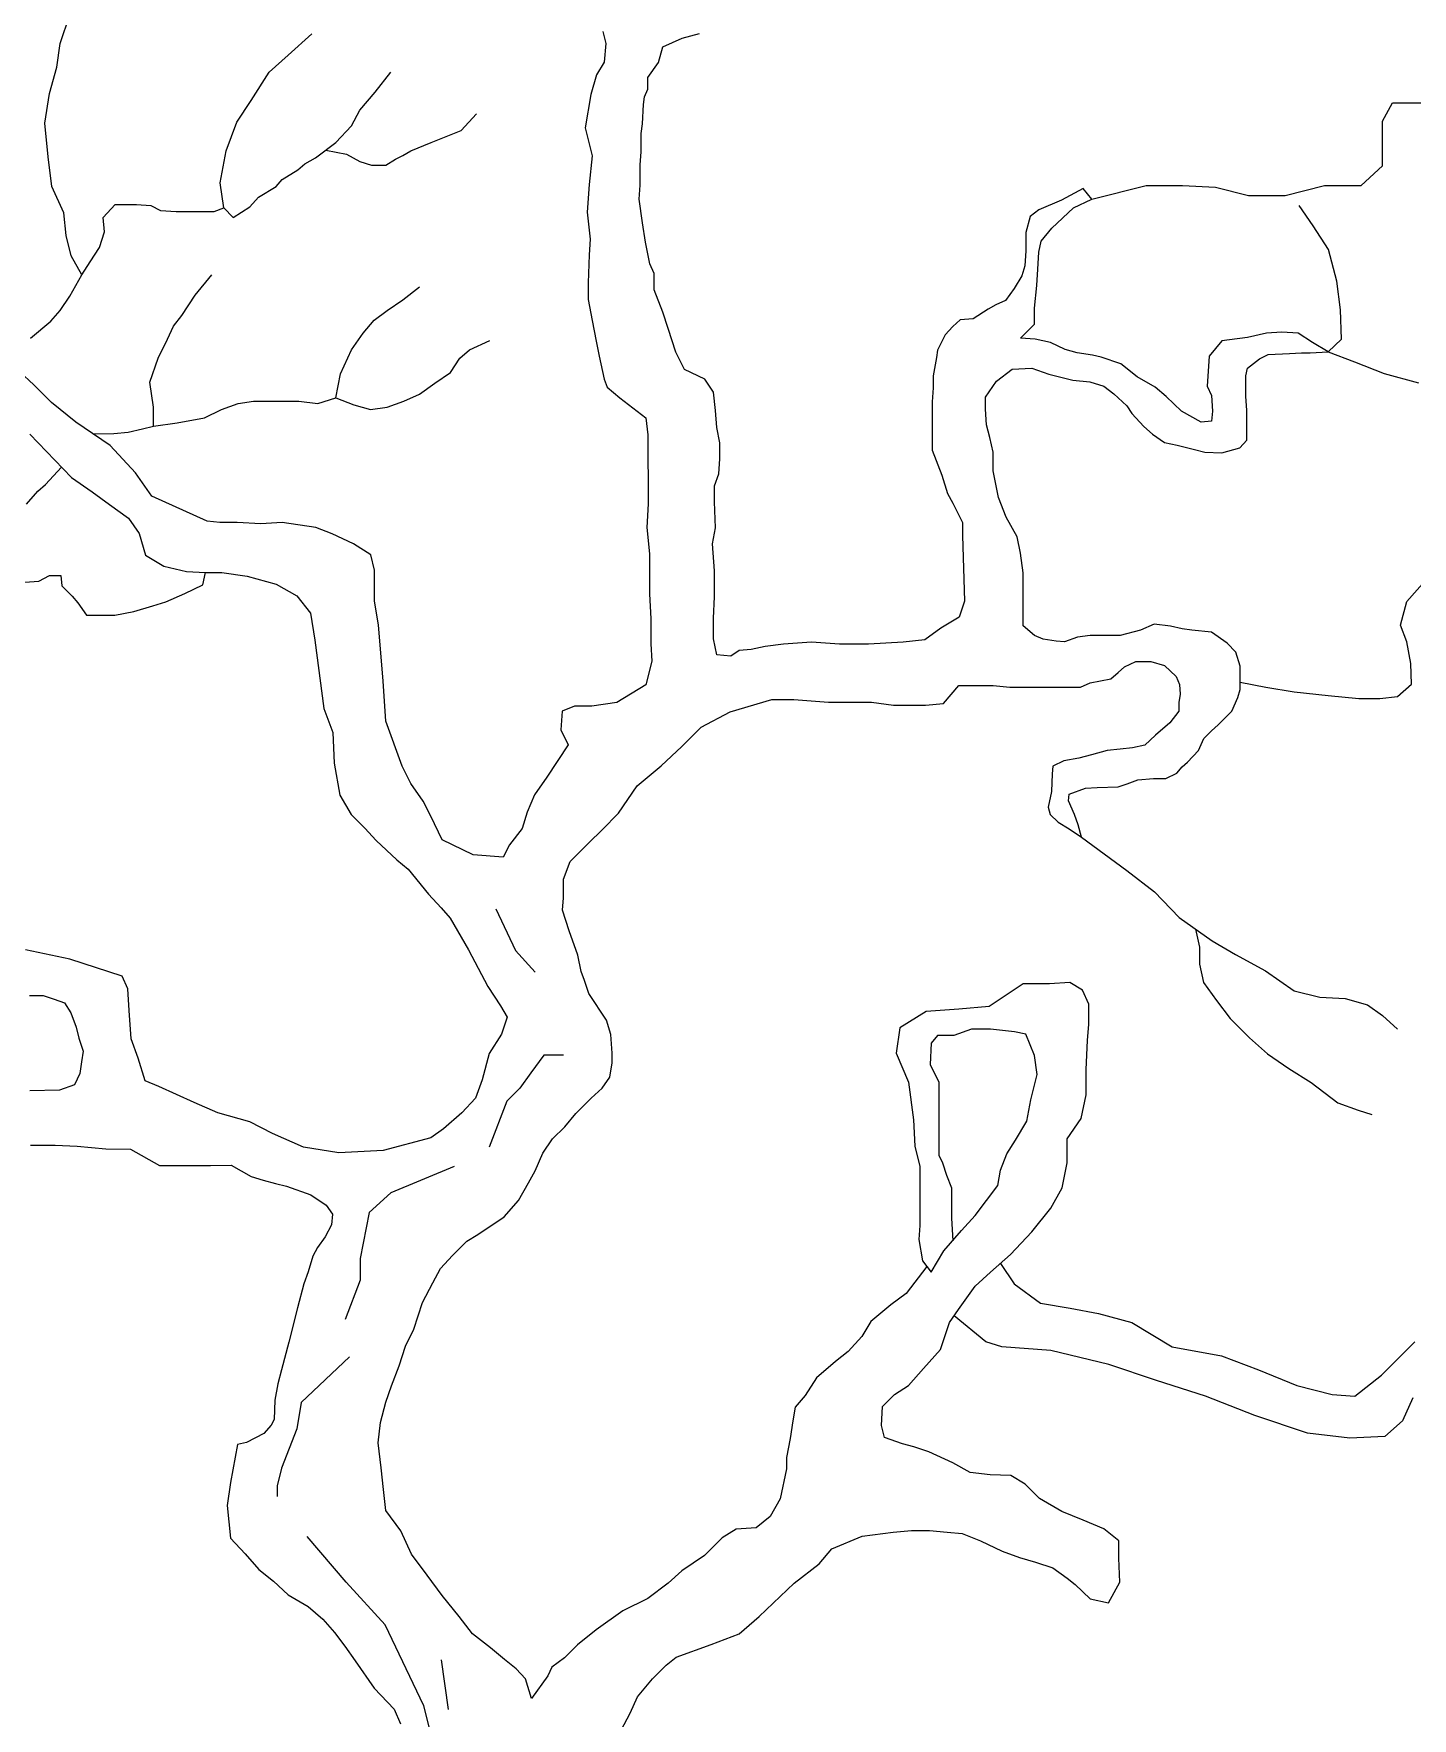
# Model space of a CAD drawing. Header units: millimetres. Extents: x -8050 to 7892, y -21 to 20150.
# Drawn here: x 685 to 3190, y 14703 to 17764 of the extents above; entities that cross this region are included whole.
import ezdxf

# ---------------------------------------------------------------- set-up
doc = ezdxf.new("R2010")
doc.units = ezdxf.units.MM
doc.layers.add('ceco.net 158', color=7, linetype='Continuous')

msp = doc.modelspace()

# ---------------------------------------------------------------- linework, layer by layer
at = {"layer": 'ceco.net 158'}
for p, q in [((733.5, 17746.7), (750.8, 17798.8)), ((1147.6, 17725.1), (1190.9, 17764.1)), ((1719.2, 17768.3), (1724.9, 17746.8)), ((1828.5, 17740.4), (1863.6, 17756.2)), ((1863.6, 17756.2), (1895.1, 17764.6)), ((727, 17703.4), (733.5, 17746.7)), ((1112.9, 17694.7), (1147.6, 17725.1)), ((1724.9, 17746.8), (1722, 17712.4)), ((1820.6, 17712.3), (1828.5, 17740.4)), ((714, 17655.7), (727, 17703.4)), ((1080.4, 17642.7), (1112.9, 17694.7)), ((1305.8, 17657.9), (1334, 17694.7)), ((1722, 17712.4), (1707.7, 17689.5)), ((1801, 17684.9), (1820.6, 17712.3)), ((1707.7, 17689.5), (1697.7, 17653.6)), ((1795.1, 17649.6), (1801, 17663.3)), ((1801, 17663.3), (1801, 17684.9)), ((705.3, 17601.5), (714, 17655.7)), ((1054.3, 17603.7), (1080.4, 17642.7)), ((1277.6, 17625.4), (1305.8, 17657.9)), ((1697.7, 17653.6), (1687.3, 17593.1)), ((1791.2, 17600.7), (1793.2, 17635.9)), ((1793.2, 17635.9), (1795.1, 17649.6)), ((3136.1, 17605.6), (3154.1, 17638.6)), ((3154.1, 17638.6), (3217.2, 17638.6)), ((711.8, 17540.8), (705.3, 17601.5)), ((1034.8, 17551.7), (1054.3, 17603.7)), ((1262.5, 17597.2), (1277.6, 17625.4)), ((1461.9, 17588.5), (1490.1, 17618.9)), ((1789.2, 17583.1), (1791.2, 17600.7)), ((3136.1, 17560.5), (3136.1, 17605.6)), ((1234.3, 17566.9), (1262.5, 17597.2)), ((1407.7, 17566.9), (1461.9, 17588.5)), ((1461.9, 17588.5), (1461.9, 17588.5)), ((1687.3, 17593.1), (1700, 17542.6)), ((1789.2, 17549.8), (1789.2, 17583.1)), ((718.3, 17486.7), (711.8, 17540.8)), ((1024, 17493.2), (1034.8, 17551.7)), ((1197.4, 17538.7), (1234.3, 17566.9)), ((1215.8, 17552.8), (1253.8, 17545.2)), ((1253.8, 17545.2), (1277.6, 17532.2)), ((1342.7, 17536.5), (1355.7, 17543)), ((1355.7, 17543), (1370.8, 17551.7)), ((1370.8, 17551.7), (1407.7, 17566.9)), ((1370.8, 17551.7), (1370.8, 17551.7)), ((1407.7, 17566.9), (1407.7, 17566.9)), ((1700, 17542.6), (1694.6, 17490.3)), ((1787.3, 17526.3), (1789.2, 17549.8)), ((3136.1, 17524.5), (3136.1, 17560.5)), ((1136.7, 17499.7), (1164.9, 17517)), ((1164.9, 17517), (1177.9, 17527.8)), ((1177.9, 17527.8), (1197.4, 17538.7)), ((1277.6, 17532.2), (1299.3, 17525.7)), ((1299.3, 17525.7), (1312.3, 17525.7)), ((1312.3, 17525.7), (1325.3, 17525.7)), ((1325.3, 17525.7), (1342.7, 17536.5)), ((1787.3, 17489.1), (1787.3, 17526.3)), ((3097.1, 17488.5), (3136.1, 17524.5)), ((740, 17439), (718.3, 17486.7)), ((1030.5, 17447.7), (1024, 17493.2)), ((1093.4, 17467.2), (1125.9, 17486.7)), ((1125.9, 17486.7), (1136.7, 17499.7)), ((1694.6, 17490.3), (1691, 17439.8)), ((1785.3, 17463.6), (1787.3, 17489.1)), ((2592.1, 17483.2), (2552.9, 17461.7)), ((2607.7, 17463.6), (2592.1, 17483.2)), ((2607.7, 17463.6), (2706.7, 17488.5)), ((2706.7, 17488.5), (2772.8, 17488.5)), ((2772.8, 17488.5), (2832.8, 17485.5)), ((2832.8, 17485.5), (2892.9, 17470.5)), ((2959, 17470.5), (3031, 17488.5)), ((3031, 17488.5), (3067.1, 17488.5)), ((3067.1, 17488.5), (3097.1, 17488.5)), ((811.5, 17430.3), (833.2, 17454.2)), ((833.2, 17454.2), (872.2, 17454.2)), ((872.2, 17454.2), (898.3, 17452)), ((898.3, 17452), (915.6, 17443.3)), ((1013.2, 17441.1), (1030.5, 17447.7)), ((1030.5, 17447.7), (1047.8, 17430.3)), ((1047.8, 17430.3), (1078.2, 17449.8)), ((1078.2, 17449.8), (1093.4, 17467.2)), ((1791.2, 17420.6), (1785.3, 17463.6)), ((2552.9, 17461.7), (2511.8, 17444.1)), ((2535.3, 17410.8), (2574.5, 17448)), ((2574.5, 17448), (2607.7, 17463.6)), ((2892.9, 17470.5), (2959, 17470.5)), ((3010.2, 17415.5), (2984.4, 17452)), ((744.3, 17397.8), (740, 17439)), ((813.7, 17404.3), (811.5, 17430.3)), ((915.6, 17443.3), (943.8, 17441.1)), ((943.8, 17441.1), (967.6, 17441.1)), ((967.6, 17441.1), (995.8, 17441.1)), ((995.8, 17441.1), (995.8, 17441.1)), ((995.8, 17441.1), (1013.2, 17441.1)), ((1691, 17439.8), (1696.4, 17391.1)), ((1797.1, 17385.3), (1791.2, 17420.6)), ((2496.1, 17432.3), (2488.3, 17403)), ((2511.8, 17444.1), (2496.1, 17432.3)), ((753, 17361), (744.3, 17397.8)), ((805, 17376.1), (813.7, 17404.3)), ((1696.4, 17391.1), (1694.6, 17362.3)), ((2488.3, 17403), (2488.3, 17369.7)), ((2511.8, 17367.7), (2515.7, 17387.3)), ((2515.7, 17387.3), (2535.3, 17410.8)), ((3038.1, 17372.5), (3010.2, 17415.5)), ((772.5, 17326.3), (753, 17361)), ((787.7, 17350.1), (805, 17376.1)), ((1694.6, 17362.3), (1692.8, 17311.8)), ((1804.9, 17346.2), (1797.1, 17385.3)), ((2488.3, 17369.7), (2486.3, 17342.3)), ((2509.8, 17336.4), (2511.8, 17367.7)), ((3053.2, 17314.5), (3038.1, 17372.5)), ((750.8, 17287.3), (772.5, 17326.3)), ((772.5, 17326.3), (787.7, 17350.1)), ((978.5, 17289.4), (1008.8, 17326.3)), ((1812.7, 17328.6), (1804.9, 17346.2)), ((1812.7, 17299.2), (1812.7, 17328.6)), ((2486.3, 17342.3), (2480.5, 17324.6)), ((2507.9, 17307), (2509.8, 17336.4)), ((1355.7, 17280.8), (1386, 17304.6)), ((1692.8, 17311.8), (1692.8, 17281.1)), ((1828.4, 17258.1), (1812.7, 17299.2)), ((2466.8, 17301.2), (2451.1, 17279.6)), ((2480.5, 17324.6), (2466.8, 17301.2)), ((2504, 17265.9), (2507.9, 17307)), ((3059.6, 17262.9), (3053.2, 17314.5)), ((733.5, 17261.3), (750.8, 17287.3)), ((954.6, 17252.6), (978.5, 17289.4)), ((1327.5, 17261.3), (1355.7, 17280.8)), ((1692.8, 17281.1), (1700, 17243.2)), ((2419.8, 17264), (2392.4, 17246.3)), ((2433.5, 17271.8), (2419.8, 17264)), ((2451.1, 17279.6), (2433.5, 17271.8)), ((2504, 17236.6), (2504, 17265.9)), ((679.3, 17211.4), (716.2, 17241.8)), ((716.2, 17241.8), (733.5, 17261.3)), ((928.6, 17209.2), (939.4, 17233.1)), ((939.4, 17233.1), (954.6, 17252.6)), ((1284.1, 17220.1), (1303.6, 17243.9)), ((1303.6, 17243.9), (1327.5, 17261.3)), ((1700, 17243.2), (1707.2, 17205.4)), ((1838.2, 17228.7), (1828.4, 17258.1)), ((2368.9, 17244.4), (2355.1, 17232.6)), ((2392.4, 17246.3), (2368.9, 17244.4)), ((2478.6, 17211.1), (2504, 17236.6)), ((3061.8, 17209.2), (3059.6, 17262.9)), ((911.3, 17174.6), (928.6, 17209.2)), ((1262.5, 17189.7), (1284.1, 17220.1)), ((1477.1, 17189.7), (1513.9, 17207.1)), ((1707.2, 17205.4), (1712.6, 17178.3)), ((1851.9, 17185.7), (1838.2, 17228.7)), ((2341.4, 17217), (2327.7, 17189.6)), ((2355.1, 17232.6), (2341.4, 17217)), ((2505, 17209.5), (2478.6, 17211.1)), ((2533, 17203.3), (2505, 17209.5)), ((2559.5, 17190.8), (2533, 17203.3)), ((2844.2, 17206.4), (2820.9, 17178.4)), ((2858.3, 17208), (2844.2, 17206.4)), ((2890.9, 17212.6), (2858.3, 17208)), ((2925.2, 17220.4), (2890.9, 17212.6)), ((2953.2, 17222), (2925.2, 17220.4)), ((2982.7, 17220.4), (2953.2, 17222)), ((3009.2, 17203.3), (2982.7, 17220.4)), ((3037.2, 17186.2), (3009.2, 17203.3)), ((3037.2, 17186.2), (3061.8, 17209.2)), ((896.1, 17131.2), (911.3, 17174.6)), ((1242.9, 17146.4), (1262.5, 17189.7)), ((1442.4, 17148.6), (1459.7, 17174.6)), ((1459.7, 17174.6), (1477.1, 17189.7)), ((1477.1, 17189.7), (1477.1, 17189.7)), ((1712.6, 17178.3), (1721.6, 17136.8)), ((1867.6, 17154.3), (1851.9, 17185.7)), ((2325.8, 17175.9), (2319.9, 17142.6)), ((2327.7, 17189.6), (2325.8, 17175.9)), ((2325.8, 17175.9), (2325.8, 17175.9)), ((2581.3, 17184.6), (2559.5, 17190.8)), ((2609.3, 17180), (2581.3, 17184.6)), ((2624.8, 17176.8), (2609.3, 17180)), ((2660.6, 17164.4), (2624.8, 17176.8)), ((2820.9, 17178.4), (2817.8, 17123.9)), ((2820.9, 17178.4), (2820.9, 17178.4)), ((2890.9, 17156.6), (2912.7, 17173.7)), ((2912.7, 17173.7), (2928.3, 17181.5)), ((2928.3, 17181.5), (2967.2, 17183.1)), ((2967.2, 17183.1), (2989, 17184.6)), ((2989, 17184.6), (3004.5, 17184.6)), ((3004.5, 17184.6), (3037.2, 17186.2)), ((3037.2, 17186.2), (3085.4, 17168.4)), ((685.7, 17126.4), (659.6, 17150.5)), ((1234.3, 17103), (1242.9, 17146.4)), ((1414.2, 17129.1), (1442.4, 17148.6)), ((1904.8, 17136.7), (1867.6, 17154.3)), ((2319.9, 17142.6), (2319.9, 17121)), ((2435, 17133.3), (2463, 17155.1)), ((2463, 17155.1), (2498.8, 17156.6)), ((2498.8, 17156.6), (2529.9, 17145.7)), ((2529.9, 17145.7), (2573.5, 17134.8)), ((2690.2, 17141.1), (2660.6, 17164.4)), ((2722.9, 17122.4), (2690.2, 17141.1)), ((2887.8, 17142.6), (2890.9, 17156.6)), ((2887.8, 17123.9), (2887.8, 17142.6)), ((3085.4, 17168.4), (3139.1, 17146.9)), ((3139.1, 17146.9), (3201.4, 17129.7)), ((717.7, 17094.4), (685.7, 17126.4)), ((902.6, 17085.7), (896.1, 17131.2)), ((1386, 17109.5), (1414.2, 17129.1)), ((1721.6, 17136.8), (1727, 17122.4)), ((1727, 17122.4), (1750.5, 17102.5)), ((1920.4, 17113.2), (1904.8, 17136.7)), ((1924.4, 17079.9), (1920.4, 17113.2)), ((2319.9, 17121), (2317.9, 17095.6)), ((2414.8, 17103.7), (2435, 17133.3)), ((2573.5, 17134.8), (2604.6, 17131.7)), ((2604.6, 17131.7), (2629.5, 17123.9)), ((2629.5, 17123.9), (2648.2, 17109.9)), ((2743.1, 17105.3), (2722.9, 17122.4)), ((2817.8, 17123.9), (2825.6, 17106.8)), ((2887.8, 17105.3), (2887.8, 17123.9)), ((761.8, 17058.3), (717.7, 17094.4)), ((902.6, 17051), (902.6, 17085.7)), ((995.8, 17066.2), (1026.2, 17081.4)), ((1026.2, 17081.4), (1056.5, 17092.2)), ((1056.5, 17092.2), (1084.7, 17096.5)), ((1084.7, 17096.5), (1121.5, 17096.5)), ((1121.5, 17096.5), (1151.9, 17096.5)), ((1151.9, 17096.5), (1167.1, 17096.5)), ((1167.1, 17096.5), (1201.8, 17092.2)), ((1201.8, 17092.2), (1234.3, 17103)), ((1234.3, 17103), (1266.8, 17090)), ((1266.8, 17090), (1297.1, 17081.4)), ((1297.1, 17081.4), (1327.5, 17085.7)), ((1327.5, 17085.7), (1357.8, 17096.5)), ((1357.8, 17096.5), (1386, 17109.5)), ((1750.5, 17102.5), (1797.4, 17066.5)), ((1926.3, 17048.6), (1924.4, 17079.9)), ((2317.9, 17095.6), (2317.9, 17083.8)), ((2317.9, 17083.8), (2317.9, 17032.9)), ((2414.8, 17081.9), (2414.8, 17103.7)), ((2416.3, 17053.9), (2414.8, 17081.9)), ((2648.2, 17109.9), (2671.5, 17088.2)), ((2671.5, 17088.2), (2680.9, 17074.2)), ((2771.1, 17078.8), (2743.1, 17105.3)), ((2825.6, 17106.8), (2827.1, 17078.8)), ((2889.4, 17080.4), (2887.8, 17105.3)), ((2889.4, 17053.9), (2889.4, 17080.4)), ((823.9, 17016.3), (761.8, 17058.3)), ((883.1, 17046.7), (902.6, 17051)), ((902.6, 17051), (945.9, 17057.5)), ((945.9, 17057.5), (995.8, 17066.2)), ((1797.4, 17066.5), (1801, 17035.8)), ((2422.5, 17030.6), (2416.3, 17053.9)), ((2680.9, 17074.2), (2702.6, 17050.8)), ((2702.6, 17050.8), (2718.2, 17036.8)), ((2806.9, 17058.6), (2771.1, 17078.8)), ((2825.6, 17060.2), (2806.9, 17058.6)), ((2827.1, 17078.8), (2825.6, 17060.2)), ((2889.4, 17025.9), (2889.4, 17053.9)), ((678.4, 17036.8), (753.7, 16958.2)), ((792.8, 17037.3), (831.1, 17038)), ((831.1, 17038), (857.1, 17040.2)), ((857.1, 17040.2), (883.1, 17046.7)), ((1801, 17035.8), (1801.8, 16910.2)), ((1932.2, 17021.2), (1926.3, 17048.6)), ((1932.2, 16991.8), (1932.2, 17021.2)), ((2317.9, 17032.9), (2317.9, 17007.5)), ((2428.8, 17004.2), (2422.5, 17030.6)), ((2718.2, 17036.8), (2740, 17021.3)), ((2740, 17021.3), (2763.3, 17016.6)), ((2876.9, 17011.9), (2889.4, 17025.9)), ((869.9, 16966.2), (823.9, 17016.3)), ((1930.2, 16964.4), (1932.2, 16991.8)), ((2317.9, 17007.5), (2335.6, 16962.5)), ((2428.8, 16969.9), (2428.8, 17004.2)), ((2763.3, 17016.6), (2794.5, 17008.8)), ((2794.5, 17008.8), (2813.1, 17004.2)), ((2813.1, 17004.2), (2844.2, 17002.6)), ((2844.2, 17002.6), (2876.9, 17011.9)), ((706.8, 16945.5), (736, 16976.7)), ((753.7, 16958.2), (791.6, 16931.9)), ((900, 16924.2), (869.9, 16966.2)), ((1922.4, 16942.9), (1930.2, 16964.4)), ((2335.6, 16962.5), (2345.4, 16929.2)), ((2438.1, 16921.7), (2428.8, 16969.9)), ((672.3, 16909.3), (693, 16933.4)), ((693, 16933.4), (706.8, 16945.5)), ((791.6, 16931.9), (822.8, 16908.9)), ((1922.4, 16913.5), (1922.4, 16942.9)), ((2345.4, 16929.2), (2355.1, 16911.6)), ((822.8, 16908.9), (857.4, 16884.2)), ((1000.5, 16878.5), (900, 16924.2)), ((1801.8, 16910.2), (1799.5, 16867.1)), ((1924.4, 16866.5), (1922.4, 16913.5)), ((2355.1, 16911.6), (2372.8, 16876.3)), ((2452.1, 16885.9), (2438.1, 16921.7)), ((857.4, 16884.2), (877.1, 16856.2)), ((1023.2, 16876.2), (1000.5, 16878.5)), ((1054.9, 16876.2), (1023.2, 16876.2)), ((1098.1, 16873.9), (1054.9, 16876.2)), ((1136.7, 16876.2), (1098.1, 16873.9)), ((1197.9, 16867.1), (1136.7, 16876.2)), ((1227.5, 16855.8), (1197.9, 16867.1)), ((1799.5, 16867.1), (1804.1, 16819.4)), ((1918.5, 16837.2), (1924.4, 16866.5)), ((2372.8, 16876.3), (2372.8, 16852.8)), ((2472.3, 16850.1), (2452.1, 16885.9)), ((877.1, 16856.2), (888.6, 16816.8)), ((1266.1, 16837.6), (1227.5, 16855.8)), ((1297.8, 16817.2), (1266.1, 16837.6)), ((1922.4, 16788.2), (1918.5, 16837.2)), ((2372.8, 16852.8), (2376.7, 16733.4)), ((2478.6, 16820.6), (2472.3, 16850.1)), ((888.6, 16816.8), (921.5, 16797)), ((1304.6, 16789.9), (1297.8, 16817.2)), ((1804.1, 16819.4), (1804.1, 16746.8)), ((2483.2, 16784.8), (2478.6, 16820.6)), ((694.7, 16769.8), (713.7, 16780.1)), ((713.7, 16780.1), (734.3, 16780.1)), ((734.3, 16780.1), (736.1, 16761.2)), ((921.5, 16797), (962.7, 16787.2)), ((962.7, 16787.2), (997.2, 16785.5)), ((992.8, 16762.9), (997.2, 16785.5)), ((997.2, 16785.5), (1026.8, 16785.5)), ((1026.8, 16785.5), (1072.9, 16778.9)), ((1072.9, 16778.9), (1125.5, 16764.1)), ((1304.6, 16733.2), (1304.6, 16789.9)), ((1922.4, 16741.2), (1922.4, 16788.2)), ((2483.2, 16752.1), (2483.2, 16784.8)), ((3180.5, 16732.6), (3218.1, 16775.2)), ((668.9, 16768.1), (694.7, 16769.8)), ((736.1, 16761.2), (755, 16742.3)), ((925.6, 16731.9), (960, 16747.4)), ((960, 16747.4), (992.8, 16762.9)), ((1125.5, 16764.1), (1163.3, 16742.8)), ((1804.1, 16746.8), (1806.3, 16701.4)), ((2483.2, 16719.4), (2483.2, 16752.1)), ((755, 16742.3), (765.4, 16730.2)), ((765.4, 16730.2), (780.9, 16707.8)), ((832.5, 16707.8), (867, 16714.7)), ((867, 16714.7), (901.4, 16725)), ((901.4, 16725), (925.6, 16731.9)), ((1163.3, 16742.8), (1188, 16711.5)), ((1311.5, 16690.1), (1304.6, 16733.2)), ((1920.4, 16702.1), (1922.4, 16741.2)), ((2376.7, 16733.4), (2366.9, 16704.1)), ((2483.2, 16688.3), (2483.2, 16719.4)), ((3168.6, 16689.9), (3180.5, 16732.6)), ((780.9, 16707.8), (792.9, 16707.8)), ((792.9, 16707.8), (832.5, 16707.8)), ((1188, 16711.5), (1196.2, 16662.2)), ((1320.5, 16587.9), (1311.5, 16690.1)), ((1806.3, 16701.4), (1806.3, 16656)), ((1920.4, 16664.9), (1920.4, 16702.1)), ((2333.6, 16684.5), (2304.2, 16662.9)), ((2366.9, 16704.1), (2333.6, 16684.5)), ((2503.7, 16670.6), (2483.2, 16688.3)), ((2721.4, 16691.6), (2696.6, 16680.5)), ((2751, 16687.9), (2721.4, 16691.6)), ((2772.1, 16683), (2751, 16687.9)), ((2789.4, 16680.5), (2772.1, 16683)), ((3180.5, 16659.1), (3168.6, 16689.9)), ((1196.2, 16662.2), (1212.4, 16538.3)), ((1806.3, 16656), (1808.6, 16624.3)), ((1926.3, 16635.5), (1920.4, 16664.9)), ((2047.7, 16655.1), (2014.4, 16651.2)), ((2098.6, 16659), (2047.7, 16655.1)), ((2149.5, 16655.1), (2098.6, 16659)), ((2202.4, 16655.1), (2149.5, 16655.1)), ((2265.1, 16659), (2202.4, 16655.1)), ((2304.2, 16662.9), (2265.1, 16659)), ((2519.8, 16664.4), (2503.7, 16670.6)), ((2543.3, 16660.7), (2519.8, 16664.4)), ((2558.1, 16659.5), (2543.3, 16660.7)), ((2581.6, 16668.1), (2558.1, 16659.5)), ((2605.1, 16670.6), (2581.6, 16668.1)), ((2620, 16670.6), (2605.1, 16670.6)), ((2659.5, 16670.6), (2620, 16670.6)), ((2696.6, 16680.5), (2659.5, 16670.6)), ((2825.2, 16676.8), (2789.4, 16680.5)), ((2853.7, 16657), (2825.2, 16676.8)), ((2869.8, 16640.9), (2853.7, 16657)), ((3187.4, 16619.9), (3180.5, 16659.1)), ((1808.6, 16624.3), (1797.3, 16581.1)), ((1951.8, 16633.6), (1926.3, 16635.5)), ((1967.4, 16643.4), (1951.8, 16633.6)), ((1989, 16645.3), (1967.4, 16643.4)), ((2014.4, 16651.2), (1989, 16645.3)), ((2667, 16613.7), (2688, 16623.6)), ((2688, 16623.6), (2715.2, 16623.6)), ((2715.2, 16623.6), (2739.9, 16616.2)), ((2877.2, 16615), (2869.8, 16640.9)), ((2605, 16584.9), (2642.7, 16592.4)), ((2642.7, 16592.4), (2655.8, 16603.8)), ((2655.8, 16603.8), (2667, 16613.7)), ((2739.9, 16616.2), (2760.9, 16596.4)), ((2760.9, 16596.4), (2767.1, 16581.6)), ((2877.2, 16598.9), (2877.2, 16615)), ((2877.2, 16572.9), (2877.2, 16598.9)), ((3189.1, 16582.3), (3187.4, 16619.9)), ((1325.1, 16515.3), (1320.5, 16587.9)), ((1797.3, 16581.1), (1745, 16549.4)), ((2338.4, 16547.2), (2366, 16579.9)), ((2366, 16579.9), (2428.9, 16579.9)), ((2428.9, 16579.9), (2459.1, 16577.3)), ((2459.1, 16577.3), (2486.7, 16577.3)), ((2486.7, 16577.3), (2516.9, 16577.3)), ((2516.9, 16577.3), (2549.6, 16577.3)), ((2549.6, 16577.3), (2587.3, 16577.3)), ((2587.3, 16577.3), (2605, 16584.9)), ((2768.4, 16564.3), (2765.9, 16549.4)), ((2767.1, 16581.6), (2768.4, 16564.3)), ((2873.5, 16558.1), (2877.2, 16572.9)), ((2877.2, 16585.9), (2924.3, 16577.2)), ((2924.3, 16577.2), (2975.6, 16568.6)), ((2975.6, 16568.6), (3037.1, 16561.8)), ((3037.1, 16561.8), (3093.4, 16556.7)), ((3131, 16556.7), (3163.5, 16560.1)), ((3163.5, 16560.1), (3189.1, 16582.3)), ((1212.4, 16538.3), (1229, 16494.8)), ((1645.2, 16533.5), (1642.9, 16499.4)), ((1667.9, 16542.6), (1645.2, 16533.5)), ((1699.6, 16542.6), (1667.9, 16542.6)), ((1745, 16549.4), (1699.6, 16542.6)), ((1898.2, 16504.4), (1951, 16532.1)), ((1951, 16532.1), (2026.5, 16554.7)), ((2026.5, 16554.7), (2066.7, 16554.7)), ((2066.7, 16554.7), (2129.6, 16549.7)), ((2129.6, 16549.7), (2182.4, 16549.7)), ((2182.4, 16549.7), (2207.6, 16549.7)), ((2207.6, 16549.7), (2247.8, 16544.6)), ((2247.8, 16544.6), (2278, 16544.6)), ((2278, 16544.6), (2305.7, 16544.6)), ((2305.7, 16544.6), (2338.4, 16547.2)), ((2765.9, 16533.4), (2749.8, 16512.3)), ((2765.9, 16549.4), (2765.9, 16533.4)), ((2837.6, 16508.6), (2862.3, 16533.4)), ((2862.3, 16533.4), (2873.5, 16558.1)), ((3093.4, 16556.7), (3131, 16556.7)), ((1354.6, 16433.6), (1325.1, 16515.3)), ((1642.9, 16499.4), (1656.5, 16472.2)), ((1863, 16469.2), (1898.2, 16504.4)), ((2749.8, 16512.3), (2723.8, 16490.1)), ((2825.2, 16497.5), (2837.6, 16508.6)), ((1229, 16494.8), (1231.1, 16438.9)), ((1656.5, 16472.2), (1617.9, 16413.2)), ((1825.3, 16434), (1863, 16469.2)), ((2704.1, 16471.5), (2681.8, 16466.6)), ((2723.8, 16490.1), (2704.1, 16471.5)), ((2801.8, 16461.7), (2811.6, 16483.9)), ((2811.6, 16483.9), (2825.2, 16497.5)), ((1231.1, 16438.9), (1241.4, 16381)), ((2556.9, 16443.1), (2537.1, 16433.2)), ((2584.1, 16448.1), (2556.9, 16443.1)), ((2607.6, 16454.2), (2584.1, 16448.1)), ((2636, 16461.7), (2607.6, 16454.2)), ((2659.5, 16464.1), (2636, 16461.7)), ((2681.8, 16466.6), (2659.5, 16464.1)), ((2772.1, 16432), (2782, 16440.6)), ((2782, 16440.6), (2801.8, 16461.7)), ((1370.5, 16401.8), (1354.6, 16433.6)), ((1617.9, 16413.2), (1595.2, 16381.4)), ((1782, 16397.8), (1825.3, 16434)), ((2535.9, 16419.6), (2534.6, 16387.5)), ((2537.1, 16433.2), (2535.9, 16419.6)), ((2671.9, 16401.1), (2691.7, 16408.5)), ((2691.7, 16408.5), (2720.1, 16411)), ((2720.1, 16411), (2742.4, 16411)), ((2742.4, 16411), (2762.2, 16420.9)), ((2762.2, 16420.9), (2772.1, 16432)), ((1241.4, 16381), (1262.1, 16345.8)), ((1393.2, 16370.1), (1370.5, 16401.8)), ((1595.2, 16381.4), (1581.6, 16349.6)), ((1748.1, 16347.9), (1782, 16397.8)), ((2534.6, 16387.5), (2528.5, 16359)), ((2565.6, 16370.2), (2566.8, 16382.5)), ((2566.8, 16382.5), (2596.5, 16393.7)), ((2596.5, 16393.7), (2617.5, 16394.9)), ((2617.5, 16394.9), (2655.8, 16396.1)), ((2655.8, 16396.1), (2671.9, 16401.1)), ((1262.1, 16345.8), (1287, 16321)), ((1406.8, 16342.8), (1393.2, 16370.1)), ((1581.6, 16349.6), (1572.5, 16320.1)), ((1718.1, 16317.9), (1748.1, 16347.9)), ((2528.5, 16359), (2532.2, 16345.4)), ((2532.2, 16345.4), (2547, 16331.8)), ((2576.7, 16345.4), (2565.6, 16370.2)), ((2582.9, 16326.9), (2576.7, 16345.4)), ((1287, 16321), (1307.7, 16298.2)), ((1427.2, 16299.7), (1406.8, 16342.8)), ((1572.5, 16320.1), (1549.8, 16290.6)), ((1694.1, 16293.9), (1718.1, 16317.9)), ((2547, 16331.8), (2566.8, 16319.5)), ((2566.8, 16319.5), (2589.1, 16304.6)), ((2589.1, 16304.6), (2582.9, 16326.9)), ((1307.7, 16298.2), (1344.9, 16263)), ((1484, 16272.5), (1427.2, 16299.7)), ((1549.8, 16290.6), (1538.5, 16267.9)), ((1660.1, 16260), (1694.1, 16293.9)), ((2589.1, 16304.6), (2671.7, 16243.8)), ((1344.9, 16263), (1365.6, 16246.5)), ((1538.5, 16267.9), (1484, 16272.5)), ((1648.1, 16228), (1660.1, 16260)), ((1365.6, 16246.5), (1402.9, 16200.9)), ((1648.1, 16194), (1648.1, 16228)), ((2671.7, 16243.8), (2722, 16205.1)), ((1402.9, 16200.9), (1425.7, 16176.1)), ((1646.1, 16172), (1648.1, 16194)), ((2722, 16205.1), (2766.5, 16158.7)), ((1425.7, 16176.1), (1442.2, 16157.5)), ((1524.9, 16174.2), (1560.6, 16098.8)), ((1658.1, 16134.1), (1646.1, 16172)), ((1442.2, 16157.5), (1475.3, 16099.5)), ((1674.1, 16090.1), (1658.1, 16134.1)), ((2766.5, 16158.7), (2826.5, 16116.1)), ((2796.5, 16137.4), (2803.3, 16104.5)), ((2803.3, 16104.5), (2803.3, 16073.5)), ((2826.5, 16116.1), (2869.1, 16091)), ((750.8, 16083), (670.1, 16099.5)), ((846.1, 16051.9), (750.8, 16083)), ((1475.3, 16099.5), (1510.5, 16033.3)), ((1560.6, 16098.8), (1596.4, 16059.1)), ((1680.1, 16060.1), (1674.1, 16090.1)), ((2803.3, 16073.5), (2811, 16040.6)), ((2869.1, 16091), (2923.3, 16061.9)), ((856.4, 16029.2), (846.1, 16051.9)), ((1686.1, 16044.2), (1680.1, 16060.1)), ((1694.1, 16020.2), (1686.1, 16044.2)), ((2567.9, 16040.2), (2531.3, 16037.9)), ((2590.8, 16026.5), (2567.9, 16040.2)), ((2811, 16040.6), (2834.3, 16007.7)), ((2923.3, 16061.9), (2975.6, 16025.2)), ((677.3, 16016.9), (702.2, 16016.9)), ((702.2, 16016.9), (722.3, 16010.2)), ((722.3, 16010.2), (741.4, 16003.5)), ((858.5, 15989.8), (856.4, 16029.2)), ((1510.5, 16033.3), (1533.3, 15998.1)), ((1726.1, 15972.2), (1694.1, 16020.2)), ((2483.2, 16037.9), (2421.4, 15996.7)), ((2531.3, 16037.9), (2483.2, 16037.9)), ((2483.2, 16037.9), (2483.2, 16037.9)), ((2602.2, 16001.3), (2590.8, 16026.5)), ((2975.6, 16025.2), (3022, 16013.6)), ((3022, 16013.6), (3068.5, 16011.6)), ((3068.5, 16011.6), (3109.1, 16000)), ((741.4, 16003.5), (752.9, 15985.3)), ((752.9, 15985.3), (762.5, 15959.4)), ((862.6, 15938.1), (858.5, 15989.8)), ((1533.3, 15998.1), (1545.7, 15977.4)), ((2307, 15987.6), (2258.9, 15957.8)), ((2366.5, 15992.1), (2307, 15987.6)), ((2421.4, 15996.7), (2366.5, 15992.1)), ((2602.2, 15964.7), (2602.2, 16001.3)), ((2834.3, 16007.7), (2859.4, 15974.8)), ((3109.1, 16000), (3136.2, 15980.7)), ((3136.2, 15980.7), (3163.3, 15955.5)), ((762.5, 15959.4), (767.3, 15939.3)), ((1545.7, 15977.4), (1535.4, 15946.4)), ((1734.1, 15946.2), (1726.1, 15972.2)), ((2258.9, 15957.8), (2252.1, 15912.1)), ((2389.4, 15955.5), (2357.3, 15944.1)), ((2423.7, 15955.5), (2389.4, 15955.5)), ((2389.4, 15955.5), (2389.4, 15955.5)), ((2467.2, 15951), (2423.7, 15955.5)), ((2487.8, 15946.4), (2467.2, 15951)), ((2599.9, 15934.9), (2602.2, 15964.7)), ((2859.4, 15974.8), (2894.3, 15940)), ((767.3, 15939.3), (774.9, 15915.4)), ((875, 15902.9), (862.6, 15938.1)), ((1535.4, 15946.4), (1512.6, 15911.2)), ((1736.1, 15912.3), (1734.1, 15946.2)), ((2316.1, 15930.4), (2313.9, 15891.5)), ((2327.6, 15944.1), (2316.1, 15930.4)), ((2357.3, 15944.1), (2327.6, 15944.1)), ((2503.8, 15907.5), (2487.8, 15946.4)), ((2597.6, 15882.3), (2599.9, 15934.9)), ((2894.3, 15940), (2927.2, 15911)), ((772, 15896.3), (769.2, 15875.2)), ((774.9, 15915.4), (772, 15896.3)), ((887.5, 15861.5), (875, 15902.9)), ((1512.6, 15911.2), (1500.2, 15863.6)), ((1612.2, 15908.2), (1588.4, 15876.5)), ((1648, 15908.2), (1612.2, 15908.2)), ((1732.1, 15868.3), (1736.1, 15894.3)), ((1736.1, 15894.3), (1736.1, 15912.3)), ((2252.1, 15912.1), (2275, 15859.4)), ((2313.9, 15891.5), (2329.9, 15859.4)), ((2508.4, 15873.2), (2503.8, 15907.5)), ((2927.2, 15911), (2965.9, 15883.9)), ((769.2, 15875.2), (759.6, 15854.2)), ((912.3, 15851.2), (887.5, 15861.5)), ((1500.2, 15863.6), (1487.8, 15830.5)), ((1588.4, 15876.5), (1568.6, 15848.7)), ((1718.1, 15848.3), (1732.1, 15868.3)), ((2275, 15859.4), (2284.1, 15790.8)), ((2329.9, 15859.4), (2329.9, 15825.1)), ((2496.9, 15827.4), (2508.4, 15873.2)), ((2508.4, 15873.2), (2508.4, 15873.2)), ((2597.6, 15836.6), (2597.6, 15882.3)), ((2965.9, 15883.9), (3006.5, 15858.7)), ((3006.5, 15858.7), (3054.9, 15822)), ((731.8, 15844.6), (678.3, 15843.7)), ((759.6, 15854.2), (731.8, 15844.6)), ((976.5, 15822.2), (912.3, 15851.2)), ((1487.8, 15830.5), (1462.9, 15803.6)), ((1544.7, 15824.9), (1513, 15741.5)), ((1568.6, 15848.7), (1544.7, 15824.9)), ((1670.1, 15802.4), (1698.1, 15830.3)), ((1698.1, 15830.3), (1718.1, 15848.3)), ((2329.9, 15825.1), (2329.9, 15804.5)), ((2490.1, 15788.5), (2496.9, 15827.4)), ((2588.5, 15793.1), (2597.6, 15836.6)), ((1019.9, 15803.6), (976.5, 15822.2)), ((1077.9, 15787), (1019.9, 15803.6)), ((1462.9, 15803.6), (1429.8, 15774.6)), ((1650.1, 15778.4), (1670.1, 15802.4)), ((2329.9, 15804.5), (2329.9, 15781.7)), ((3054.9, 15822), (3091.7, 15808.4)), ((3091.7, 15808.4), (3116.9, 15800.7)), ((1119.3, 15766.3), (1077.9, 15787)), ((1175.2, 15741.5), (1119.3, 15766.3)), ((1429.8, 15774.6), (1407, 15758)), ((1628.1, 15756.4), (1650.1, 15778.4)), ((2284.1, 15790.8), (2286.4, 15742.8)), ((2329.9, 15781.7), (2329.9, 15751.9)), ((2469.5, 15754.2), (2490.1, 15788.5)), ((2563.3, 15756.5), (2588.5, 15793.1)), ((679.2, 15745.1), (724.2, 15745.1)), ((724.2, 15745.1), (764.4, 15743.2)), ((764.4, 15743.2), (816.1, 15738.4)), ((816.1, 15738.4), (861.1, 15737.4)), ((861.1, 15737.4), (913.7, 15707.8)), ((1239.4, 15731.1), (1175.2, 15741.5)), ((1320.1, 15735.3), (1239.4, 15731.1)), ((1407, 15758), (1320.1, 15735.3)), ((1610.1, 15730.4), (1628.1, 15756.4)), ((2286.4, 15742.8), (2295.5, 15706.1)), ((2329.9, 15751.9), (2329.9, 15726.7)), ((2453.5, 15729), (2469.5, 15754.2)), ((2469.5, 15754.2), (2469.5, 15754.2)), ((2563.3, 15713), (2563.3, 15756.5)), ((913.7, 15707.8), (959.6, 15707.8)), ((959.6, 15707.8), (1006.5, 15707.8)), ((1006.5, 15707.8), (1043.9, 15708.7)), ((1043.9, 15708.7), (1080.2, 15687.7)), ((1449.4, 15705.8), (1334.3, 15658.1)), ((1596.2, 15698.5), (1610.1, 15730.4)), ((2295.5, 15706.1), (2295.5, 15676.4)), ((2329.9, 15726.7), (2336.7, 15713)), ((2336.7, 15713), (2343.6, 15690.1)), ((2442, 15699.3), (2453.5, 15729)), ((2554.2, 15667.3), (2563.3, 15713)), ((1080.2, 15687.7), (1102.2, 15681)), ((1102.2, 15681), (1124.3, 15675.2)), ((1124.3, 15675.2), (1144.4, 15670.5)), ((1566.2, 15644.5), (1584.2, 15676.5)), ((1584.2, 15676.5), (1596.2, 15698.5)), ((2295.5, 15676.4), (2295.5, 15644.4)), ((2343.6, 15690.1), (2352.8, 15667.3)), ((2396.2, 15616.9), (2437.4, 15671.8)), ((2437.4, 15671.8), (2442, 15699.3)), ((1144.4, 15670.5), (1188.5, 15654.8)), ((1188.5, 15654.8), (1216.9, 15635.8)), ((1334.3, 15658.1), (1294.6, 15622.4)), ((1540.2, 15614.5), (1566.2, 15644.5)), ((2295.5, 15644.4), (2295.5, 15598.6)), ((2352.8, 15667.3), (2352.8, 15644.4)), ((2352.8, 15644.4), (2352.8, 15626.1)), ((2533.6, 15630.6), (2554.2, 15667.3)), ((1216.9, 15635.8), (1228.3, 15619.7)), ((1228.3, 15619.7), (1226.4, 15599.8)), ((1294.6, 15622.4), (1278.7, 15539)), ((1492.2, 15582.6), (1540.2, 15614.5)), ((2352.8, 15626.1), (2352.8, 15612.3)), ((2352.8, 15612.3), (2355.1, 15571.2)), ((2371.1, 15589.5), (2396.2, 15616.9)), ((2499.2, 15587.2), (2533.6, 15630.6)), ((1226.4, 15599.8), (1215, 15578)), ((1472.2, 15570.6), (1492.2, 15582.6)), ((2295.5, 15598.6), (2293.3, 15573.4)), ((2339, 15552.9), (2371.1, 15589.5)), ((2460.3, 15546), (2499.2, 15587.2)), ((1200.8, 15559.1), (1192.3, 15543)), ((1215, 15578), (1200.8, 15559.1)), ((1446.2, 15544.6), (1472.2, 15570.6)), ((2293.3, 15573.4), (2300.1, 15534.5)), ((2316.1, 15514), (2339, 15552.9)), ((1192.3, 15543), (1183.7, 15514.6)), ((1278.7, 15539), (1278.7, 15499.3)), ((1410.3, 15494.6), (1424.3, 15520.6)), ((1424.3, 15520.6), (1446.2, 15544.6)), ((2308.1, 15524.3), (2270.4, 15475.1)), ((2300.1, 15534.5), (2316.1, 15514)), ((2423.7, 15514), (2460.3, 15546)), ((2442, 15530), (2466.6, 15493.1)), ((1176.2, 15492.8), (1164.8, 15449.2)), ((1183.7, 15514.6), (1176.2, 15492.8)), ((1278.7, 15499.3), (1250.9, 15427.8)), ((1391.8, 15458.8), (1410.3, 15494.6)), ((2365.8, 15446.3), (2396.2, 15488.8)), ((2396.2, 15488.8), (2423.7, 15514)), ((2466.6, 15493.1), (2514.5, 15458)), ((1376.2, 15410.7), (1391.8, 15458.8)), ((2270.4, 15475.1), (2242.9, 15454.5)), ((2514.5, 15458), (2568.8, 15448.4)), ((1164.8, 15449.2), (1148.7, 15386.7)), ((2242.9, 15454.5), (2206.3, 15424.7)), ((2349.4, 15422.7), (2365.8, 15446.3)), ((2415.5, 15387.7), (2357.6, 15434.5)), ((2568.8, 15448.4), (2619.9, 15438.8)), ((2619.9, 15438.8), (2680.6, 15422.9)), ((1360.6, 15379.6), (1376.2, 15410.7)), ((2190.3, 15397.3), (2165.1, 15369.8)), ((2206.3, 15424.7), (2190.3, 15397.3)), ((2333, 15373.6), (2349.4, 15422.7)), ((2680.6, 15422.9), (2754, 15378.2)), ((1148.7, 15386.7), (1135.4, 15336.5)), ((1349.3, 15344.2), (1360.6, 15379.6)), ((2165.1, 15369.8), (2142.2, 15351.5)), ((2302.1, 15339), (2333, 15373.6)), ((2444.2, 15378.2), (2415.5, 15387.7)), ((2533.7, 15371.8), (2444.2, 15378.2)), ((2639, 15346.2), (2533.7, 15371.8)), ((2754, 15378.2), (2843.4, 15362.2)), ((3134, 15327.1), (3194.7, 15387.7)), ((1135.4, 15336.5), (1128.8, 15311)), ((1258.8, 15360.4), (1171.5, 15277)), ((1335.1, 15307.4), (1349.3, 15344.2)), ((2142.2, 15351.5), (2107.9, 15321.8)), ((2274.8, 15308.1), (2302.1, 15339)), ((2725.3, 15317.5), (2639, 15346.2)), ((2843.4, 15362.2), (2910.5, 15336.7)), ((2910.5, 15336.7), (2980.7, 15307.9)), ((1128.8, 15311), (1123.1, 15281.6)), ((1325.2, 15277.6), (1335.1, 15307.4)), ((2107.9, 15321.8), (2087.3, 15289.7)), ((2249.4, 15291.8), (2274.8, 15308.1)), ((2814.7, 15288.8), (2725.3, 15317.5)), ((2980.7, 15307.9), (3044.6, 15292)), ((3086.1, 15288.8), (3134, 15327.1)), ((1123.1, 15281.6), (1122.2, 15246.6)), ((1171.5, 15277), (1163.5, 15229.3)), ((1315.3, 15240.8), (1325.2, 15277.6)), ((2087.3, 15289.7), (2069, 15269.1)), ((2227.5, 15269.9), (2249.4, 15291.8)), ((2904.1, 15253.7), (2814.7, 15288.8)), ((3044.6, 15292), (3086.1, 15288.8)), ((3191.5, 15285.6), (3172.3, 15244.1)), ((1122.2, 15246.6), (1116.5, 15236.1)), ((2064.4, 15244), (2059.8, 15211.9)), ((2069, 15269.1), (2064.4, 15244)), ((2225.7, 15235.4), (2227.5, 15269.9)), ((2999.9, 15221.7), (2904.1, 15253.7)), ((3172.3, 15244.1), (3140.4, 15215.3)), ((1103.2, 15221), (1071.9, 15204.9)), ((1116.5, 15236.1), (1103.2, 15221)), ((1163.5, 15229.3), (1135.7, 15157.9)), ((1311.1, 15204), (1315.3, 15240.8)), ((2231.2, 15213.6), (2225.7, 15235.4)), ((2264.1, 15202.3), (2231.2, 15213.6)), ((3076.5, 15212.2), (2999.9, 15221.7)), ((3140.4, 15215.3), (3076.5, 15212.2)), ((1055.8, 15201.1), (1042.7, 15131.8)), ((1071.9, 15204.9), (1055.8, 15201.1)), ((1316.7, 15158.7), (1311.1, 15204)), ((2059.8, 15211.9), (2053, 15177.6)), ((2284.3, 15196.5), (2264.1, 15202.3)), ((2311.8, 15187.9), (2284.3, 15196.5)), ((2355.2, 15167.6), (2311.8, 15187.9)), ((1135.7, 15157.9), (1127.8, 15126.1)), ((1321, 15119.1), (1316.7, 15158.7)), ((2053, 15157), (2041.5, 15102.1)), ((2053, 15177.6), (2053, 15157)), ((2386.9, 15150.3), (2355.2, 15167.6)), ((1042.7, 15131.8), (1036.9, 15089.9)), ((1127.8, 15126.1), (1127.8, 15106.3)), ((2423.1, 15146), (2386.9, 15150.3)), ((2460.7, 15144.5), (2423.1, 15146)), ((2486.7, 15128.6), (2460.7, 15144.5)), ((2512.7, 15102.6), (2486.7, 15128.6)), ((1325.2, 15080.9), (1321, 15119.1)), ((2041.5, 15102.1), (2023.2, 15070.1)), ((2553.2, 15079.5), (2512.7, 15102.6)), ((1036.9, 15089.9), (1042.7, 15030.8)), ((1352.1, 15044), (1325.2, 15080.9)), ((2023.2, 15070.1), (1998, 15049.5)), ((2592.2, 15063.6), (2553.2, 15079.5)), ((2629.8, 15047.7), (2592.2, 15063.6)), ((1042.7, 15030.8), (1069.4, 15002.2)), ((1253, 14950.6), (1182.4, 15034)), ((1372, 15001.6), (1352.1, 15044)), ((1936.3, 15031.2), (1922.5, 15017.5)), ((1961.4, 15047.2), (1936.3, 15031.2)), ((1998, 15049.5), (1961.4, 15047.2)), ((2135.5, 15011.6), (2190.4, 15034.7)), ((2190.4, 15034.7), (2246.8, 15041.9)), ((2246.8, 15041.9), (2280, 15044.8)), ((2280, 15044.8), (2313.2, 15044.8)), ((2313.2, 15044.8), (2345, 15041.9)), ((2345, 15041.9), (2372.5, 15039)), ((2372.5, 15039), (2405.7, 15026)), ((2657.2, 15026), (2629.8, 15047.7)), ((1069.4, 15002.2), (1094.2, 14973.6)), ((1400.3, 14963.4), (1372, 15001.6)), ((1904.2, 14999.2), (1863, 14971.7)), ((1922.5, 15017.5), (1904.2, 14999.2)), ((2112.4, 14984.1), (2135.5, 15011.6)), ((2405.7, 15026), (2444.8, 15007.3)), ((2444.8, 15007.3), (2476.6, 14995.7)), ((2657.2, 14994.3), (2657.2, 15026)), ((1094.2, 14973.6), (1120.9, 14952.6)), ((1863, 14971.7), (1837.8, 14948.8)), ((2067.1, 14948.9), (2112.4, 14984.1)), ((2476.6, 14995.7), (2505.5, 14987)), ((2505.5, 14987), (2537.3, 14976.9)), ((2537.3, 14976.9), (2563.3, 14958.1)), ((2658.7, 14950.9), (2657.2, 14994.3)), ((1120.9, 14952.6), (1147.6, 14927.8)), ((1323.6, 14873.6), (1253, 14950.6)), ((1427.2, 14926.6), (1400.3, 14963.4)), ((1837.8, 14948.8), (1801.2, 14921.4)), ((2003.2, 14888.3), (2067.1, 14948.9)), ((2563.3, 14958.1), (2577.7, 14946.6)), ((2577.7, 14946.6), (2605.2, 14920.6)), ((2638.4, 14913.3), (2658.7, 14950.9)), ((1147.6, 14927.8), (1183.8, 14906.8)), ((1183.8, 14906.8), (1210.5, 14883.9)), ((1458.3, 14888.3), (1427.2, 14926.6)), ((1801.2, 14921.4), (1755.5, 14898.5)), ((2605.2, 14920.6), (2638.4, 14913.3)), ((1210.5, 14883.9), (1231.5, 14859.2)), ((1482.4, 14857.2), (1458.3, 14888.3)), ((1755.5, 14898.5), (1707.4, 14864.2)), ((1967.2, 14857.2), (2003.2, 14888.3)), ((1231.5, 14859.2), (1250.5, 14834.4)), ((1394.2, 14726), (1323.6, 14873.6)), ((1515, 14831.7), (1482.4, 14857.2)), ((1707.4, 14864.2), (1673.1, 14836.7)), ((1916.4, 14837.5), (1967.2, 14857.2)), ((1250.5, 14834.4), (1269.6, 14807.7)), ((1540.5, 14810.5), (1515, 14831.7)), ((1673.1, 14836.7), (1649.5, 14813.3)), ((1852.5, 14814.6), (1916.4, 14837.5)), ((1269.6, 14807.7), (1303.9, 14758.1)), ((1439.1, 14719.6), (1426.3, 14809.5)), ((1561.7, 14793.5), (1540.5, 14810.5)), ((1578.7, 14775.1), (1561.7, 14793.5)), ((1626.8, 14796.3), (1619.7, 14780.7)), ((1649.5, 14813.3), (1626.8, 14796.3)), ((1809.9, 14775.3), (1834.5, 14799.9)), ((1834.5, 14799.9), (1852.5, 14814.6)), ((1303.9, 14758.1), (1340.2, 14720)), ((1590, 14739.7), (1578.7, 14775.1)), ((1619.7, 14780.7), (1590, 14739.7)), ((1782.1, 14742.6), (1809.9, 14775.3)), ((1419.9, 14623.4), (1394.2, 14726)), ((1769, 14713.1), (1782.1, 14742.6)), ((1340.2, 14720), (1351.6, 14693.3)), ((1752.6, 14682), (1769, 14713.1))]:
    msp.add_line(p, q, dxfattribs=at)

doc.saveas('drawing.dxf')
